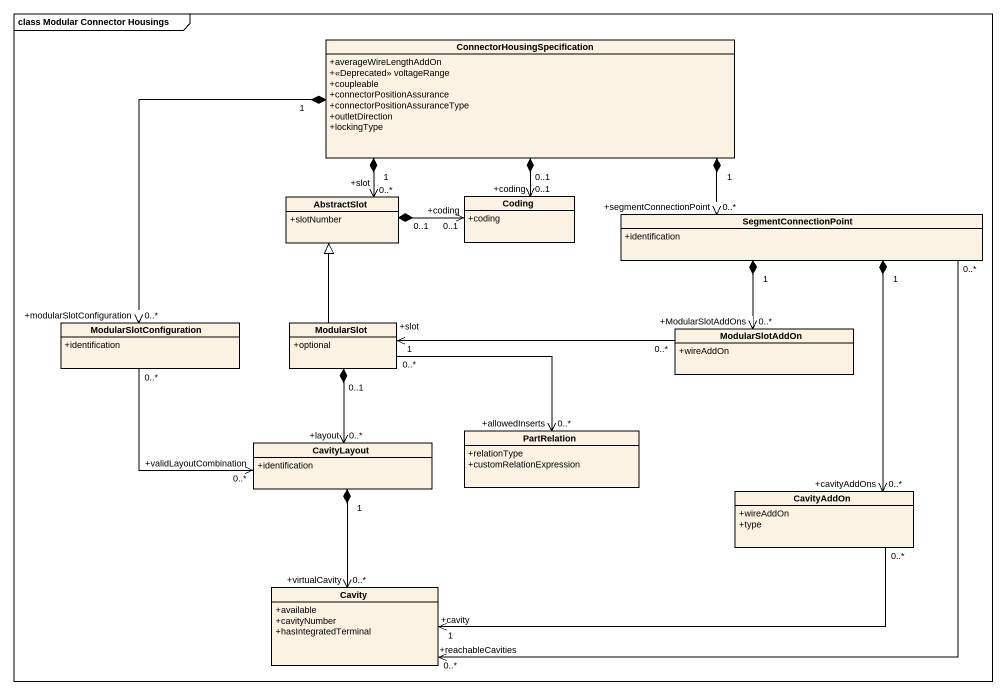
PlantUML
@startuml
mainframe class Modular Connector Housings
hide circle
hide empty members
skinparam classAttributeIconSize 0
class "ConnectorHousingSpecification" as ConnectorHousingSpecificatio {
  +averageWireLengthAddOn
  +<<Deprecated>> voltageRange
  +coupleable
  +connectorPositionAssurance
  +connectorPositionAssuranceType
  +outletDirection
  +lockingType
}
class AbstractSlot {
  +slotNumber
}
class Coding {
  +coding
}
class SegmentConnectionPoint {
  +identification
}
class ModularSlotConfiguration {
  +identification
}
class ModularSlot {
  +optional
}
class ModularSlotAddOn {
  +wireAddOn
}
class PartRelation {
  +relationType
  +customRelationExpression
}
class CavityLayout {
  +identification
}
class CavityAddOn {
  +wireAddOn
  +type
}
class Cavity {
  +available
  +cavityNumber
  +hasIntegratedTerminal
}
ConnectorHousingSpecificatio "1" *--> "+slot\n0..*" AbstractSlot
ConnectorHousingSpecificatio "0..1" *--> "+coding\n0..1" Coding
ConnectorHousingSpecificatio "1" *--> "0..*\n+modularSlotConfiguration" ModularSlotConfiguration
AbstractSlot "0..1" *-right-> "+coding\n0..1" Coding
SegmentConnectionPoint "+segmentConnectionPoint\n0..*" <-left-* "1" ConnectorHousingSpecificatio
SegmentConnectionPoint "1" *--> "+ModularSlotAddOns\n0..*" ModularSlotAddOn
SegmentConnectionPoint "1" *--> "+cavityAddOns\n0..*" CavityAddOn
SegmentConnectionPoint "0..*" --> "+reachableCavities\n0..*" Cavity
ModularSlotConfiguration "0..*" --> "0..*\n+validLayoutCombination" CavityLayout
ModularSlot -up-|> AbstractSlot
ModularSlot "0..*" -right-> "+allowedInserts\n0..*" PartRelation
ModularSlot "0..1" *--> "0..*\n+layout" CavityLayout
ModularSlotAddOn "0..*" -left-> "+slot\n1" ModularSlot
CavityLayout "1" *--> "0..*\n+virtualCavity" Cavity
CavityAddOn "0..*" -left-> "+cavity\n1" Cavity
@enduml
